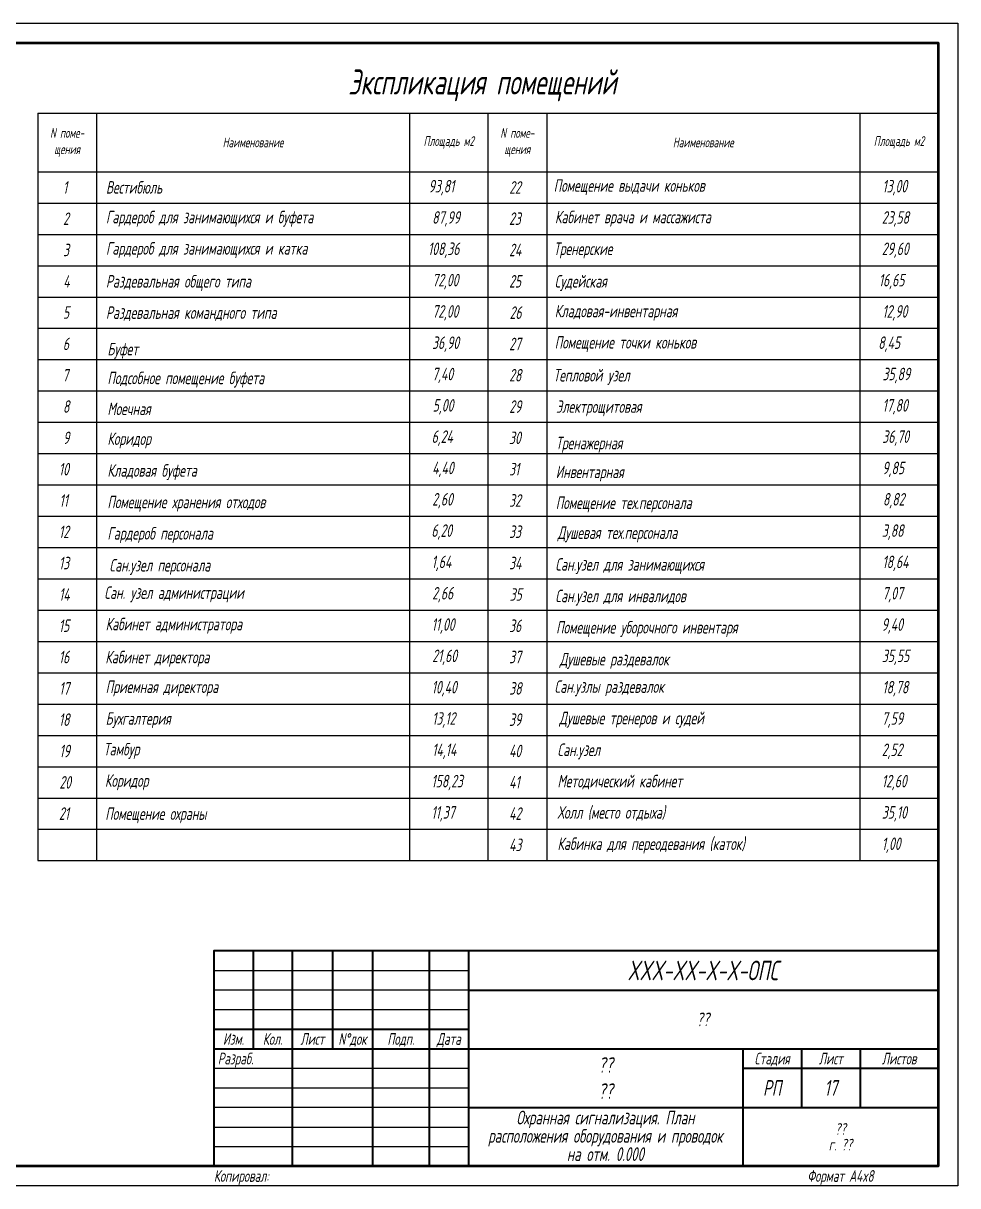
# Model space of a CAD drawing. Extents: x 0 to 1720, y -2086 to 3873.
# Drawn here: x 1481.7 to 1720.4, y -1192 to -895 of the extents above; entities that cross this region are included whole.
import ezdxf
from ezdxf.enums import TextEntityAlignment as Align

# ---------------------------------------------------------------- set-up
doc = ezdxf.new("R2010")
doc.units = 0
for name, color, linetype in [('FORMAT', 134, 'Continuous'), ('TEXT', 4, 'Continuous'), ('надписи', 7, 'Continuous')]:
    doc.layers.add(name, color=color, linetype=linetype)
doc.styles.add('R2_5', font='romant.shx', dxfattribs={"width": 0.65, "oblique": 12, "height": 2.5})

msp = doc.modelspace()

# ---------------------------------------------------------------- linework, layer by layer
at = {"layer": 'FORMAT', "lineweight": 40}
for p, q in [((1540.39, -1132), (1540.39, -1157)), ((1550.39, -1132), (1550.39, -1187)), ((1560.7, -1132), (1560.7, -1157)), ((1570.89, -1132), (1570.89, -1187)), ((1585.39, -1132), (1585.39, -1187)), ((1595.39, -1132), (1595.39, -1187)), ((1595.39, -1142), (1715.39, -1142)), ((1530.39, -1152), (1595.39, -1152)), ((1530.39, -1157), (1715.39, -1157)), ((1665.47, -1157), (1665.47, -1187)), ((1680.47, -1157), (1680.47, -1172)), ((1695.47, -1157), (1695.47, -1172)), ((1665.47, -1162), (1715.39, -1162)), ((1595.39, -1172), (1715.39, -1172))]:
    msp.add_line(p, q, dxfattribs=at)
at = {"layer": 'FORMAT', "lineweight": -3}
for p, q in [((1530.39, -1137), (1595.39, -1137)), ((1595.39, -1142), (1530.39, -1142)), ((1530.39, -1147), (1595.39, -1147)), ((1530.39, -1162), (1595.39, -1162)), ((1530.39, -1167), (1595.39, -1167)), ((1595.39, -1172), (1530.39, -1172)), ((1530.39, -1177), (1595.39, -1177)), ((1530.39, -1182), (1595.39, -1182))]:
    msp.add_line(p, q, dxfattribs=at)
at = {"layer": 'FORMAT'}
msp.add_lwpolyline([(0, -895), (1720.39, -895), (1720.39, -1192), (0, -1192)], close=True, dxfattribs=at)
at = {"layer": 'FORMAT', "lineweight": 50}
msp.add_lwpolyline([(20, -1187), (20, -900), (1715.39, -900), (1715.39, -1187)], close=True, dxfattribs=at)
at = {"layer": 'FORMAT', "lineweight": 40}
msp.add_lwpolyline([(1530.39, -1187), (1715.39, -1187), (1715.39, -1132), (1530.39, -1132)], close=True, dxfattribs=at)
at = {"layer": 'надписи'}
for p, q in [((1485.39, -917.94), (1500.39, -917.94)), ((1485.39, -917.94), (1485.39, -932.94)), ((1500.39, -917.94), (1580.39, -917.94)), ((1500.39, -917.94), (1500.39, -932.94)), ((1580.39, -917.94), (1600.39, -917.94)), ((1580.39, -917.94), (1580.39, -932.94)), ((1600.39, -917.94), (1600.39, -932.94)), ((1600.39, -917.94), (1615.39, -917.94)), ((1600.39, -917.94), (1600.39, -932.94)), ((1615.39, -917.94), (1695.39, -917.94)), ((1615.39, -917.94), (1615.39, -932.94)), ((1695.39, -917.94), (1715.39, -917.94)), ((1695.39, -917.94), (1695.39, -932.94)), ((1715.39, -917.94), (1715.39, -932.94)), ((1485.39, -932.94), (1500.39, -932.94)), ((1485.39, -932.94), (1485.39, -940.94)), ((1485.39, -932.94), (1500.39, -932.94)), ((1500.39, -932.94), (1580.39, -932.94)), ((1500.39, -932.94), (1500.39, -940.94)), ((1500.39, -932.94), (1580.39, -932.94)), ((1580.39, -932.94), (1600.39, -932.94)), ((1580.39, -932.94), (1580.39, -940.94)), ((1580.39, -932.94), (1600.39, -932.94)), ((1600.39, -932.94), (1600.39, -940.94)), ((1600.39, -932.94), (1615.39, -932.94)), ((1600.39, -932.94), (1600.39, -940.94)), ((1600.39, -932.94), (1615.39, -932.94)), ((1615.39, -932.94), (1695.39, -932.94)), ((1615.39, -932.94), (1615.39, -940.94)), ((1615.39, -932.94), (1695.39, -932.94)), ((1695.39, -932.94), (1715.39, -932.94)), ((1695.39, -932.94), (1695.39, -940.94)), ((1695.39, -932.94), (1715.39, -932.94)), ((1715.39, -932.94), (1715.39, -940.94)), ((1485.39, -940.94), (1500.39, -940.94)), ((1485.39, -940.94), (1485.39, -948.94)), ((1500.39, -940.94), (1580.39, -940.94)), ((1500.39, -940.94), (1500.39, -948.94)), ((1580.39, -940.94), (1600.39, -940.94)), ((1580.39, -940.94), (1580.39, -948.94)), ((1600.39, -940.94), (1600.39, -948.94)), ((1600.39, -940.94), (1615.39, -940.94)), ((1600.39, -940.94), (1600.39, -948.94)), ((1615.39, -940.94), (1695.39, -940.94)), ((1615.39, -940.94), (1615.39, -948.94)), ((1695.39, -940.94), (1715.39, -940.94)), ((1695.39, -940.94), (1695.39, -948.94)), ((1715.39, -940.94), (1715.39, -948.94)), ((1485.39, -948.94), (1500.39, -948.94)), ((1485.39, -948.94), (1485.39, -956.94)), ((1500.39, -948.94), (1580.39, -948.94)), ((1500.39, -948.94), (1500.39, -956.94)), ((1580.39, -948.94), (1600.39, -948.94)), ((1580.39, -948.94), (1580.39, -956.94)), ((1600.39, -948.94), (1600.39, -956.94)), ((1600.39, -948.94), (1615.39, -948.94)), ((1600.39, -948.94), (1600.39, -956.94)), ((1615.39, -948.94), (1695.39, -948.94)), ((1615.39, -948.94), (1615.39, -956.94)), ((1695.39, -948.94), (1715.39, -948.94)), ((1695.39, -948.94), (1695.39, -956.94)), ((1715.39, -948.94), (1715.39, -956.94)), ((1485.39, -956.94), (1500.39, -956.94)), ((1485.39, -956.94), (1485.39, -964.94)), ((1500.39, -956.94), (1580.39, -956.94)), ((1500.39, -956.94), (1500.39, -964.94)), ((1580.39, -956.94), (1600.39, -956.94)), ((1580.39, -956.94), (1580.39, -964.94)), ((1600.39, -956.94), (1600.39, -964.94)), ((1600.39, -956.94), (1615.39, -956.94)), ((1600.39, -956.94), (1600.39, -964.94)), ((1615.39, -956.94), (1695.39, -956.94)), ((1615.39, -956.94), (1615.39, -964.94)), ((1695.39, -956.94), (1715.39, -956.94)), ((1695.39, -956.94), (1695.39, -964.94)), ((1715.39, -956.94), (1715.39, -964.94)), ((1485.39, -964.94), (1500.39, -964.94)), ((1485.39, -964.94), (1485.39, -972.94)), ((1500.39, -964.94), (1580.39, -964.94)), ((1500.39, -964.94), (1500.39, -972.94)), ((1580.39, -964.94), (1600.39, -964.94)), ((1580.39, -964.94), (1580.39, -972.94)), ((1600.39, -964.94), (1600.39, -972.94)), ((1600.39, -964.94), (1615.39, -964.94)), ((1600.39, -964.94), (1600.39, -972.94)), ((1615.39, -964.94), (1695.39, -964.94)), ((1615.39, -964.94), (1615.39, -972.94)), ((1695.39, -964.94), (1715.39, -964.94)), ((1695.39, -964.94), (1695.39, -972.94)), ((1715.39, -964.94), (1715.39, -972.94)), ((1485.39, -972.94), (1500.39, -972.94)), ((1485.39, -972.94), (1485.39, -980.94)), ((1500.39, -972.94), (1580.39, -972.94)), ((1500.39, -972.94), (1500.39, -980.94)), ((1580.39, -972.94), (1600.39, -972.94)), ((1580.39, -972.94), (1580.39, -980.94)), ((1600.39, -972.94), (1600.39, -980.94)), ((1600.39, -972.94), (1615.39, -972.94)), ((1600.39, -972.94), (1600.39, -980.94)), ((1615.39, -972.94), (1695.39, -972.94)), ((1615.39, -972.94), (1615.39, -980.94)), ((1695.39, -972.94), (1715.39, -972.94)), ((1695.39, -972.94), (1695.39, -980.94)), ((1715.39, -972.94), (1715.39, -980.94)), ((1485.39, -980.94), (1500.39, -980.94)), ((1485.39, -980.94), (1485.39, -988.94)), ((1500.39, -980.94), (1580.39, -980.94)), ((1500.39, -980.94), (1500.39, -988.94)), ((1580.39, -980.94), (1600.39, -980.94)), ((1580.39, -980.94), (1580.39, -988.94)), ((1600.39, -980.94), (1600.39, -988.94)), ((1600.39, -980.94), (1615.39, -980.94)), ((1600.39, -980.94), (1600.39, -988.94)), ((1615.39, -980.94), (1695.39, -980.94)), ((1615.39, -980.94), (1615.39, -988.94)), ((1695.39, -980.94), (1715.39, -980.94)), ((1695.39, -980.94), (1695.39, -988.94)), ((1715.39, -980.94), (1715.39, -988.94)), ((1485.39, -988.94), (1500.39, -988.94)), ((1485.39, -988.94), (1485.39, -996.94)), ((1500.39, -988.94), (1580.39, -988.94)), ((1500.39, -988.94), (1500.39, -996.94)), ((1580.39, -988.94), (1600.39, -988.94)), ((1580.39, -988.94), (1580.39, -996.94)), ((1600.39, -988.94), (1600.39, -996.94)), ((1600.39, -988.94), (1615.39, -988.94)), ((1600.39, -988.94), (1600.39, -996.94)), ((1615.39, -988.94), (1695.39, -988.94)), ((1615.39, -988.94), (1615.39, -996.94)), ((1695.39, -988.94), (1715.39, -988.94)), ((1695.39, -988.94), (1695.39, -996.94)), ((1715.39, -988.94), (1715.39, -996.94)), ((1485.39, -996.94), (1500.39, -996.94)), ((1485.39, -996.94), (1485.39, -1004.94)), ((1500.39, -996.94), (1580.39, -996.94)), ((1500.39, -996.94), (1500.39, -1004.94)), ((1580.39, -996.94), (1600.39, -996.94)), ((1580.39, -996.94), (1580.39, -1004.94)), ((1600.39, -996.94), (1600.39, -1004.94)), ((1600.39, -996.94), (1615.39, -996.94)), ((1600.39, -996.94), (1600.39, -1004.94)), ((1615.39, -996.94), (1695.39, -996.94)), ((1615.39, -996.94), (1615.39, -1004.94)), ((1695.39, -996.94), (1715.39, -996.94)), ((1695.39, -996.94), (1695.39, -1004.94)), ((1715.39, -996.94), (1715.39, -1004.94)), ((1485.39, -1004.94), (1500.39, -1004.94)), ((1485.39, -1004.94), (1485.39, -1012.94)), ((1500.39, -1004.94), (1580.39, -1004.94)), ((1500.39, -1004.94), (1500.39, -1012.94)), ((1580.39, -1004.94), (1600.39, -1004.94)), ((1580.39, -1004.94), (1580.39, -1012.94)), ((1600.39, -1004.94), (1600.39, -1012.94)), ((1600.39, -1004.94), (1615.39, -1004.94)), ((1600.39, -1004.94), (1600.39, -1012.94)), ((1615.39, -1004.94), (1695.39, -1004.94)), ((1615.39, -1004.94), (1615.39, -1012.94)), ((1695.39, -1004.94), (1715.39, -1004.94)), ((1695.39, -1004.94), (1695.39, -1012.94)), ((1715.39, -1004.94), (1715.39, -1012.94)), ((1485.39, -1012.94), (1500.39, -1012.94)), ((1485.39, -1012.94), (1485.39, -1020.94)), ((1500.39, -1012.94), (1580.39, -1012.94)), ((1500.39, -1012.94), (1500.39, -1020.94)), ((1580.39, -1012.94), (1600.39, -1012.94)), ((1580.39, -1012.94), (1580.39, -1020.94)), ((1600.39, -1012.94), (1600.39, -1020.94)), ((1600.39, -1012.94), (1615.39, -1012.94)), ((1600.39, -1012.94), (1600.39, -1020.94)), ((1615.39, -1012.94), (1695.39, -1012.94)), ((1615.39, -1012.94), (1615.39, -1020.94)), ((1695.39, -1012.94), (1715.39, -1012.94)), ((1695.39, -1012.94), (1695.39, -1020.94)), ((1715.39, -1012.94), (1715.39, -1020.94)), ((1485.39, -1020.94), (1500.39, -1020.94)), ((1485.39, -1020.94), (1485.39, -1028.94)), ((1500.39, -1020.94), (1580.39, -1020.94)), ((1500.39, -1020.94), (1500.39, -1028.94)), ((1580.39, -1020.94), (1600.39, -1020.94)), ((1580.39, -1020.94), (1580.39, -1028.94)), ((1600.39, -1020.94), (1600.39, -1028.94)), ((1600.39, -1020.94), (1615.39, -1020.94)), ((1600.39, -1020.94), (1600.39, -1028.94)), ((1615.39, -1020.94), (1695.39, -1020.94)), ((1615.39, -1020.94), (1615.39, -1028.94)), ((1695.39, -1020.94), (1715.39, -1020.94)), ((1695.39, -1020.94), (1695.39, -1028.94)), ((1715.39, -1020.94), (1715.39, -1028.94)), ((1485.39, -1028.94), (1500.39, -1028.94)), ((1485.39, -1028.94), (1485.39, -1036.94)), ((1500.39, -1028.94), (1580.39, -1028.94)), ((1500.39, -1028.94), (1500.39, -1036.94)), ((1580.39, -1028.94), (1600.39, -1028.94)), ((1580.39, -1028.94), (1580.39, -1036.94)), ((1600.39, -1028.94), (1600.39, -1036.94)), ((1600.39, -1028.94), (1615.39, -1028.94)), ((1600.39, -1028.94), (1600.39, -1036.94)), ((1615.39, -1028.94), (1695.39, -1028.94)), ((1615.39, -1028.94), (1615.39, -1036.94)), ((1695.39, -1028.94), (1715.39, -1028.94)), ((1695.39, -1028.94), (1695.39, -1036.94)), ((1715.39, -1028.94), (1715.39, -1036.94)), ((1485.39, -1036.94), (1500.39, -1036.94)), ((1485.39, -1036.94), (1485.39, -1044.94)), ((1500.39, -1036.94), (1580.39, -1036.94)), ((1500.39, -1036.94), (1500.39, -1044.94)), ((1580.39, -1036.94), (1600.39, -1036.94)), ((1580.39, -1036.94), (1580.39, -1044.94)), ((1600.39, -1036.94), (1600.39, -1044.94)), ((1600.39, -1036.94), (1615.39, -1036.94)), ((1600.39, -1036.94), (1600.39, -1044.94)), ((1615.39, -1036.94), (1695.39, -1036.94)), ((1615.39, -1036.94), (1615.39, -1044.94)), ((1695.39, -1036.94), (1715.39, -1036.94)), ((1695.39, -1036.94), (1695.39, -1044.94)), ((1715.39, -1036.94), (1715.39, -1044.94)), ((1485.39, -1044.94), (1500.39, -1044.94)), ((1485.39, -1044.94), (1485.39, -1052.94)), ((1500.39, -1044.94), (1580.39, -1044.94)), ((1500.39, -1044.94), (1500.39, -1052.94)), ((1580.39, -1044.94), (1600.39, -1044.94)), ((1580.39, -1044.94), (1580.39, -1052.94)), ((1600.39, -1044.94), (1600.39, -1052.94)), ((1600.39, -1044.94), (1615.39, -1044.94)), ((1600.39, -1044.94), (1600.39, -1052.94)), ((1615.39, -1044.94), (1695.39, -1044.94)), ((1615.39, -1044.94), (1615.39, -1052.94)), ((1695.39, -1044.94), (1715.39, -1044.94)), ((1695.39, -1044.94), (1695.39, -1052.94)), ((1715.39, -1044.94), (1715.39, -1052.94)), ((1485.39, -1052.94), (1500.39, -1052.94)), ((1485.39, -1052.94), (1485.39, -1060.94)), ((1500.39, -1052.94), (1580.39, -1052.94)), ((1500.39, -1052.94), (1500.39, -1060.94)), ((1580.39, -1052.94), (1600.39, -1052.94)), ((1580.39, -1052.94), (1580.39, -1060.94)), ((1600.39, -1052.94), (1600.39, -1060.94)), ((1600.39, -1052.94), (1615.39, -1052.94)), ((1600.39, -1052.94), (1600.39, -1060.94)), ((1615.39, -1052.94), (1695.39, -1052.94)), ((1615.39, -1052.94), (1615.39, -1060.94)), ((1695.39, -1052.94), (1715.39, -1052.94)), ((1695.39, -1052.94), (1695.39, -1060.94)), ((1715.39, -1052.94), (1715.39, -1060.94)), ((1485.39, -1060.94), (1500.39, -1060.94)), ((1485.39, -1060.94), (1500.39, -1060.94)), ((1485.39, -1060.94), (1485.39, -1068.94)), ((1500.39, -1060.94), (1580.39, -1060.94)), ((1500.39, -1060.94), (1580.39, -1060.94)), ((1500.39, -1060.94), (1500.39, -1068.94)), ((1580.39, -1060.94), (1600.39, -1060.94)), ((1580.39, -1060.94), (1600.39, -1060.94)), ((1580.39, -1060.94), (1580.39, -1068.94)), ((1600.39, -1060.94), (1600.39, -1068.94)), ((1600.39, -1060.94), (1615.39, -1060.94)), ((1600.39, -1060.94), (1615.39, -1060.94)), ((1600.39, -1060.94), (1600.39, -1068.94)), ((1615.39, -1060.94), (1695.39, -1060.94)), ((1615.39, -1060.94), (1695.39, -1060.94)), ((1615.39, -1060.94), (1615.39, -1068.94)), ((1695.39, -1060.94), (1715.39, -1060.94)), ((1695.39, -1060.94), (1715.39, -1060.94)), ((1695.39, -1060.94), (1695.39, -1068.94)), ((1715.39, -1060.94), (1715.39, -1068.94)), ((1485.39, -1068.94), (1500.39, -1068.94)), ((1485.39, -1068.94), (1485.39, -1076.94)), ((1500.39, -1068.94), (1580.39, -1068.94)), ((1500.39, -1068.94), (1500.39, -1076.94)), ((1580.39, -1068.94), (1600.39, -1068.94)), ((1580.39, -1068.94), (1580.39, -1076.94)), ((1600.39, -1068.94), (1600.39, -1076.94)), ((1600.39, -1068.94), (1615.39, -1068.94)), ((1600.39, -1068.94), (1600.39, -1076.94)), ((1615.39, -1068.94), (1695.39, -1068.94)), ((1615.39, -1068.94), (1615.39, -1076.94)), ((1695.39, -1068.94), (1715.39, -1068.94)), ((1695.39, -1068.94), (1695.39, -1076.94)), ((1715.39, -1068.94), (1715.39, -1076.94)), ((1485.39, -1076.94), (1500.39, -1076.94)), ((1485.39, -1076.94), (1485.39, -1084.94)), ((1500.39, -1076.94), (1580.39, -1076.94)), ((1500.39, -1076.94), (1500.39, -1084.94)), ((1580.39, -1076.94), (1600.39, -1076.94)), ((1580.39, -1076.94), (1580.39, -1084.94)), ((1600.39, -1076.94), (1600.39, -1084.94)), ((1600.39, -1076.94), (1615.39, -1076.94)), ((1600.39, -1076.94), (1600.39, -1084.94)), ((1615.39, -1076.94), (1695.39, -1076.94)), ((1615.39, -1076.94), (1615.39, -1084.94)), ((1695.39, -1076.94), (1715.39, -1076.94)), ((1695.39, -1076.94), (1695.39, -1084.94)), ((1715.39, -1076.94), (1715.39, -1084.94)), ((1485.39, -1084.94), (1500.39, -1084.94)), ((1485.39, -1084.94), (1485.39, -1108.94)), ((1500.39, -1084.94), (1580.39, -1084.94)), ((1500.39, -1084.94), (1500.39, -1108.94)), ((1580.39, -1084.94), (1600.39, -1084.94)), ((1580.39, -1084.94), (1580.39, -1108.94)), ((1600.39, -1084.94), (1600.39, -1108.94)), ((1600.39, -1084.94), (1615.39, -1084.94)), ((1600.39, -1084.94), (1600.39, -1108.94)), ((1615.39, -1084.94), (1695.39, -1084.94)), ((1615.39, -1084.94), (1615.39, -1108.94)), ((1695.39, -1084.94), (1715.39, -1084.94)), ((1695.39, -1084.94), (1695.39, -1108.94)), ((1715.39, -1084.94), (1715.39, -1092.94)), ((1485.39, -1092.94), (1500.39, -1092.94)), ((1500.39, -1092.94), (1580.39, -1092.94)), ((1580.39, -1092.94), (1600.39, -1092.94)), ((1600.39, -1092.94), (1615.39, -1092.94)), ((1615.39, -1092.94), (1695.39, -1092.94)), ((1695.39, -1092.94), (1715.39, -1092.94)), ((1715.39, -1092.94), (1715.39, -1100.94)), ((1485.39, -1100.94), (1500.39, -1100.94)), ((1485.39, -1100.94), (1500.39, -1100.94)), ((1500.39, -1100.94), (1580.39, -1100.94)), ((1500.39, -1100.94), (1580.39, -1100.94)), ((1580.39, -1100.94), (1600.39, -1100.94)), ((1580.39, -1100.94), (1600.39, -1100.94)), ((1600.39, -1100.94), (1615.39, -1100.94)), ((1600.39, -1100.94), (1615.39, -1100.94)), ((1615.39, -1100.94), (1695.39, -1100.94)), ((1615.39, -1100.94), (1695.39, -1100.94)), ((1695.39, -1100.94), (1715.39, -1100.94)), ((1695.39, -1100.94), (1715.39, -1100.94)), ((1715.39, -1100.94), (1715.39, -1108.94)), ((1715.39, -1100.94), (1715.39, -1108.94)), ((1485.39, -1108.94), (1500.39, -1108.94)), ((1500.39, -1108.94), (1580.39, -1108.94)), ((1580.39, -1108.94), (1600.39, -1108.94)), ((1600.39, -1108.94), (1615.39, -1108.94)), ((1615.39, -1108.94), (1695.39, -1108.94)), ((1695.39, -1108.94), (1715.39, -1108.94))]:
    msp.add_line(p, q, dxfattribs=at)

# ---------------------------------------------------------------- texts
at = {"layer": 'FORMAT', "style": 'R2_5', "oblique": 12, "width": 0.65}
for s, p in [('Изм.', (1535.39, -1156)), ('Кол.', (1545.39, -1156)), ('Лист', (1555.54, -1156)), ('N%%dдок', (1565.79, -1156)), ('Подп.', (1578.14, -1156)), ('Дата', (1590.39, -1156))]:
    msp.add_text(s, height=3, dxfattribs=at).set_placement(p, align=Align.CENTER)
msp.add_text('Разраб.', height=3, dxfattribs=at).set_placement((1531.39, -1161))
for s, height, p in [('Стадия', 3, (1672.97, -1159.5)), ('Лист', 3, (1687.97, -1159.5)), ('Листов', 3, (1705.43, -1159.5)), ('РП', 4, (1672.97, -1167)), ('Формат А4x8', 3, (1690.43, -1189.5))]:
    msp.add_text(s, height=height, dxfattribs=at).set_placement(p, align=Align.MIDDLE_CENTER)
msp.add_text('Копировал:', height=3, dxfattribs=at).set_placement((1530.39, -1189.5), align=Align.MIDDLE_LEFT)
at = {"layer": 'FORMAT', "insert": (1690.43, -1179.5), "char_height": 3, "width": 48.2605, "attachment_point": 5, "line_spacing_factor": 0.8, "style": 'R2_5'}
msp.add_mtext('??\\Pг. ??', dxfattribs=at)
at = {"layer": 'TEXT', "style": 'R2_5', "oblique": 12, "width": 0.65}
for s, height, p in [('Экспликация помещений', 6.4, (1564.7, -913.2)), ('1', 3.2, (1491.85, -938.54)), ('Вестибюль', 3.2, (1502.83, -938.53)), ('93,81', 3.2, (1585.23, -938.22)), ('22', 3.2, (1605.83, -938.54)), ('Помещение выдачи коньков', 3.2, (1617.19, -938.07)), ('13,00', 3.2, (1701.15, -938.22)), ('2', 3.2, (1491.86, -946.54)), ('Гардероб для занимающихся и буфета', 3.2, (1502.83, -946.12)), ('87,99', 3.2, (1586.15, -946.22)), ('23', 3.2, (1605.78, -946.52)), ('Кабинет врача и массажиста', 3.2, (1617.51, -946.1)), ('23,58', 3.2, (1701, -946.22)), ('3', 3.2, (1491.88, -954.52)), ('Гардероб для занимающихся и катка', 3.2, (1502.83, -954.12)), ('108,36', 3.2, (1585.08, -954.22)), ('24', 3.2, (1605.79, -954.52)), ('Тренерские', 3.2, (1617.18, -954.22)), ('29,60', 3.2, (1701, -954.22)), ('72,00', 3.2, (1586.17, -962.22)), ('16,65', 3.2, (1700.23, -962.22)), ('4', 3.2, (1491.92, -962.54)), ('Раздевальная общего типа', 3.2, (1502.82, -962.53)), ('25', 3.2, (1605.79, -962.52)), ('Судейская', 3.2, (1617.45, -962.53)), ('5', 3.2, (1491.83, -970.51)), ('Раздевальная командного типа', 3.2, (1502.82, -970.53)), ('72,00', 3.2, (1586.17, -970.22)), ('26', 3.2, (1605.93, -970.54)), ('Кладовая-инвентарная', 3.2, (1617.45, -970.12)), ('12,90', 3.2, (1701.15, -970.22)), ('6', 3.2, (1491.81, -978.52)), ('Буфет', 3.2, (1503.19, -979.85)), ('36,90', 3.2, (1586.12, -978.22)), ('27', 3.2, (1605.8, -978.54)), ('Помещение точки коньков', 3.2, (1617.45, -978.12)), ('8,45', 3.2, (1700.08, -978.22)), ('7,40', 3.2, (1586.13, -986.22)), ('35,89', 3.2, (1701.17, -986.22)), ('7', 3.2, (1491.7, -986.54)), ('Подсобное помещение буфета', 3.2, (1503.19, -987.22)), ('28', 3.2, (1605.81, -986.52)), ('Тепловой узел', 3.2, (1617.1, -986.53)), ('8', 3.2, (1491.84, -994.52)), ('Моечная', 3.2, (1503.19, -995.11)), ('5,00', 3.2, (1586.29, -994.22)), ('29', 3.2, (1605.83, -994.54)), ('Электрощитовая', 3.2, (1617.79, -994.53)), ('17,80', 3.2, (1701.17, -994.22)), ('9', 3.2, (1491.87, -1002.52)), ('Коридор', 3.2, (1503.19, -1002.74)), ('6,24', 3.2, (1586.01, -1002.22)), ('30', 3.2, (1605.78, -1002.52)), ('Тренажерная', 3.2, (1617.72, -1003.85)), ('36,70', 3.2, (1701.12, -1002.22)), ('10', 3.2, (1490.79, -1010.52)), ('Кладовая буфета', 3.2, (1503.19, -1010.86)), ('4,40', 3.2, (1586.15, -1010.22)), ('31', 3.2, (1605.79, -1010.52)), ('Инвентарная', 3.2, (1617.72, -1011.22)), ('9,85', 3.2, (1701.13, -1010.22)), ('11', 3.2, (1490.93, -1018.54)), ('Помещение хранения отходов', 3.2, (1503.19, -1018.91)), ('2,60', 3.2, (1586.15, -1018.22)), ('32', 3.2, (1605.79, -1018.52)), ('8,82', 3.2, (1701.29, -1018.22)), ('Помещение тех.персонала', 3.2, (1617.72, -1019.11)), ('12', 3.2, (1490.8, -1026.54)), ('Гардероб персонала', 3.2, (1503.19, -1026.92)), ('6,20', 3.2, (1585.95, -1026.22)), ('33', 3.2, (1605.79, -1026.52)), ('Душевая тех.персонала ', 3.2, (1618.19, -1026.74)), ('3,88', 3.2, (1701.01, -1026.22)), ('13', 3.2, (1490.81, -1034.52)), ('Сан.узел персонала', 3.2, (1503.72, -1035.07)), ('1,64', 3.2, (1586, -1034.22)), ('34', 3.2, (1605.79, -1034.52)), ('Сан.узел для занимающихся', 3.2, (1617.61, -1034.86)), ('18,64', 3.2, (1701.15, -1034.22)), ('14', 3.2, (1490.83, -1042.54)), ('Сан. узел администрации', 3.2, (1502.41, -1042.07)), ('2,66', 3.2, (1586.15, -1042.22)), ('35', 3.2, (1605.93, -1042.54)), ('7,07', 3.2, (1701.15, -1042.22)), ('Сан.узел для инвалидов', 3.2, (1617.61, -1042.91)), ('15', 3.2, (1490.78, -1050.52)), ('Кабинет администратора', 3.2, (1502.74, -1050.1)), ('11,00', 3.2, (1586, -1050.22)), ('36', 3.2, (1605.8, -1050.54)), ('Помещение уборочного инвентаря', 3.2, (1617.8, -1050.92)), ('9,40', 3.2, (1700.95, -1050.22)), ('16', 3.2, (1490.79, -1058.52)), ('Кабинет директора', 3.2, (1502.66, -1058.54)), ('21,60', 3.2, (1586.15, -1058.22)), ('37', 3.2, (1605.81, -1058.52)), ('Душевые раздевалок', 3.2, (1618.72, -1059.07)), ('35,55', 3.2, (1701, -1058.22)), ('Приемная директора', 3.2, (1502.74, -1066.12)), ('10,40', 3.2, (1586.01, -1066.22)), ('Сан.узлы раздевалок', 3.2, (1617.4, -1066.07)), ('18,78', 3.2, (1701.15, -1066.22)), ('17', 3.2, (1490.88, -1066.52)), ('38', 3.2, (1605.83, -1066.54)), ('18', 3.2, (1490.79, -1074.52)), ('Бухгалтерия', 3.2, (1502.74, -1074.22)), ('13,12', 3.2, (1586.15, -1074.22)), ('39', 3.2, (1605.78, -1074.52)), ('Душевые тренеров и судей', 3.2, (1618.61, -1074.1)), ('7,59', 3.2, (1701, -1074.22)), ('19', 3.2, (1490.93, -1082.54)), ('Тамбур', 3.2, (1502.22, -1082.07)), ('14,14', 3.2, (1586.15, -1082.22)), ('40', 3.2, (1605.79, -1082.52)), ('Сан.узел', 3.2, (1618.15, -1082.22)), ('2,52', 3.2, (1701, -1082.22)), ('Коридор', 3.2, (1502.56, -1090.09)), ('158,23', 3.2, (1585.95, -1090.22)), ('Методический кабинет', 3.2, (1618.15, -1090.22)), ('20', 3.2, (1490.93, -1090.54)), ('41', 3.2, (1605.79, -1090.52)), ('12,60', 3.2, (1701, -1090.22)), ('21', 3.2, (1490.81, -1098.52)), ('Помещение охраны', 3.2, (1502.64, -1098.53)), ('11,37', 3.2, (1585.95, -1098.22)), ('42', 3.2, (1605.79, -1098.52)), ('Холл (место отдыха)', 3.2, (1618.15, -1098.22)), ('35,10', 3.2, (1701, -1098.22)), ('43', 3.2, (1605.79, -1106.52)), ('Кабинка для переодевания (каток)', 3.2, (1618.15, -1106.22)), ('1,00', 3.2, (1701, -1106.22))]:
    msp.add_text(s, height=height, dxfattribs=at).set_placement(p)
msp.add_text('17', height=4, dxfattribs=at).set_placement((1687.97, -1167), align=Align.MIDDLE_CENTER)
at = {"layer": 'TEXT', "attachment_point": 5, "style": 'R2_5'}
for s, insert, char_height, width in [('N поме- щения', (1492.89, -925.44), 2.5, 12), ('N поме- щения', (1607.89, -925.44), 2.5, 12), ('Наименование', (1540.39, -925.44), 2.5, 77), ('Площадь м2', (1590.39, -925.44), 2.5, 17), ('Наименование', (1655.39, -925.44), 2.5, 77), ('Площадь м2', (1705.39, -925.44), 2.5, 17), ('??', (1655.29, -1149.5), 3.5, 120), ('??\\P??', (1630.44, -1164.5), 4, 70)]:
    msp.add_mtext(s, dxfattribs=dict(at, insert=insert, char_height=char_height, width=width))
for s, insert, char_height, width, line_spacing_factor in [('XXX-XX-X-X-ОПС', (1655.29, -1137), 5, 120, 0.800004), ('Охранная сигнализация. План расположения оборудования и проводок на отм. 0.000', (1630.39, -1179.25), 3.5, 70, 0.8)]:
    msp.add_mtext(s, dxfattribs=dict(at, insert=insert, char_height=char_height, width=width, line_spacing_factor=line_spacing_factor))

doc.saveas('drawing.dxf')
